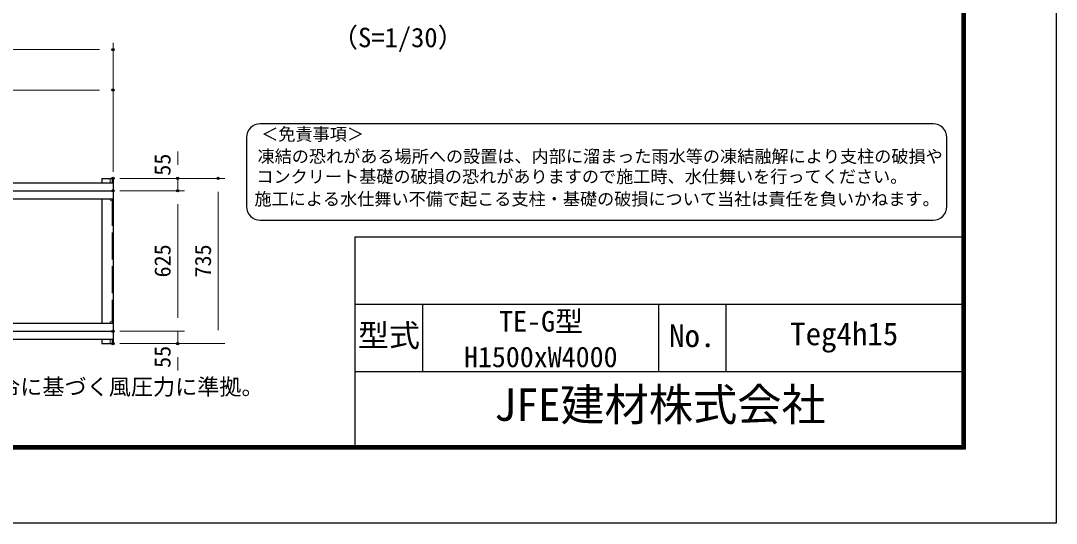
# Model space of a CAD drawing. Units: millimetres, scale not verified. Extents: x -6300 to 6300, y -4455 to 4455.
# Drawn here: x 1693 to 6300, y -4455 to -2219 of the extents above; entities that cross this region are included whole.
import ezdxf
from ezdxf.enums import TextEntityAlignment as Align

# ---------------------------------------------------------------- set-up
doc = ezdxf.new("R2010")
doc.units = ezdxf.units.MM
doc.header["$LTSCALE"] = 20
doc.header["$PDMODE"] = 32
doc.header["$PDSIZE"] = 10
doc.linetypes.add('DASHED', pattern=[7.5, 6, -1.5])
for name, color, linetype, lineweight in [('0-0_D-TTL-TXT', 7, 'Continuous', 25), ('0-1_D-STR1', 1, 'Continuous', 25), ('0-5_D-STR3', 3, 'Continuous', 13), ('0-8_D-STR-DIM', 7, 'Continuous', 13), ('0-C_D-TTL', 7, 'Continuous', 25)]:
    doc.layers.add(name, color=color, linetype=linetype, lineweight=lineweight)
doc.layers.add('0-A_Defpoints', color=8, linetype='Continuous')
doc.styles.add('ＭＳ ゴシック', font='')
doc.styles.get('ＭＳ ゴシック').set_extended_font_data('MS Gothic')

msp = doc.modelspace()

# ---------------------------------------------------------------- linework, layer by layer
at = {"layer": '0-0_D-TTL-TXT', "color": 2}
for p, q in [((5751.88, -2677.63), (2758.69, -2677.63)), ((2697.5, -2738.83), (2697.5, -3044.81)), ((5813.07, -3044.81), (5813.07, -2738.83)), ((2758.69, -3106.01), (5751.88, -3106.01))]:
    msp.add_line(p, q, dxfattribs=at)
for centre, start, end in [((2758.69, -2738.83), 90, 180), ((5751.88, -2738.83), 0, 90), ((2758.69, -3044.81), 180, 270), ((5751.88, -3044.81), 270, 0)]:
    msp.add_arc(centre, 61.2, start, end, dxfattribs=at)
at = {"layer": '0-1_D-STR1'}
for p, q in [((679.22, -2940.09), (2104.22, -2940.09)), ((2054.22, -2920.45), (2054.22, -2940.09)), ((679.22, -2975.45), (2104.22, -2975.45)), ((679.22, -3010.8), (2104.22, -3010.8)), ((2054.22, -3010.8), (2054.22, -3565.09)), ((679.22, -3565.09), (2104.22, -3565.09)), ((679.22, -3600.45), (2104.22, -3600.45)), ((679.22, -3635.8), (2104.22, -3635.8)), ((2054.22, -3635.8), (2054.22, -3655.45)), ((2054.22, -3655.45), (2104.22, -3655.45)), ((2054.22, -3655.45), (2104.22, -3655.45))]:
    msp.add_line(p, q, dxfattribs=at)
at = {"layer": '0-1_D-STR1', "linetype": 'DASHED'}
msp.add_line((2100.22, -3010.8), (2100.22, -3565.09), dxfattribs=at)
at = {"layer": '0-1_D-STR1'}
msp.add_lwpolyline([(2054.22, -2920.45), (2104.22, -2920.45), (2104.22, -3655.45)], dxfattribs=at)
at = {"layer": '0-5_D-STR3'}
for p, q in [((2100.22, -2920.45), (2100.22, -2940.09)), ((2100.22, -2940.09), (2100.22, -2920.45)), ((2091.22, -3015.95), (2091.22, -3010.8)), ((2100.22, -3015.95), (2100.22, -3010.8)), ((2091.22, -3559.95), (2091.22, -3565.09)), ((2100.22, -3559.95), (2100.22, -3565.09)), ((2100.22, -3635.8), (2100.22, -3655.45)), ((2100.22, -3635.8), (2100.22, -3655.45))]:
    msp.add_line(p, q, dxfattribs=at)
for points in [[(2091.22, -2940.09), (2091.22, -2920.45), (2100.22, -2920.45)], [(2091.22, -3635.8), (2091.22, -3655.45), (2100.22, -3655.45)]]:
    msp.add_lwpolyline(points, dxfattribs=at)
for centre in [(2095.72, -3015.95), (2095.72, -3559.95)]:
    msp.add_circle(centre, 4.5, dxfattribs=at)
at = {"layer": '0-8_D-STR-DIM'}
for p, q in [((-5235.78, -2347.46), (2044.22, -2347.46)), ((2104.22, -2890.45), (2104.22, -2317.46)), ((-1235.78, -2527.46), (2044.22, -2527.46)), ((2104.22, -2890.45), (2104.22, -2497.46)), ((2391.57, -2860.45), (2391.57, -2800.45)), ((2134.22, -2920.45), (2421.57, -2920.45)), ((2134.22, -2920.45), (2601.57, -2920.45)), ((2391.57, -2975.45), (2391.57, -2920.45)), ((2134.22, -2975.45), (2421.57, -2975.45)), ((2134.22, -2975.45), (2421.57, -2975.45)), ((2571.57, -3595.45), (2571.57, -2980.45)), ((2391.57, -3540.45), (2391.57, -3035.45)), ((2391.57, -3035.45), (2391.57, -3095.45)), ((2391.57, -3540.45), (2391.57, -3480.45)), ((2134.22, -3600.45), (2421.57, -3600.45)), ((2134.22, -3600.45), (2421.57, -3600.45)), ((2391.57, -3600.45), (2391.57, -3655.45)), ((2134.22, -3655.45), (2601.57, -3655.45)), ((2134.22, -3655.45), (2421.57, -3655.45)), ((2391.57, -3715.45), (2391.57, -3775.45))]:
    msp.add_line(p, q, dxfattribs=at)
at = {"layer": '0-A_Defpoints'}
for p in [(2104.22, -2347.46), (2104.22, -2527.46), (2104.22, -2920.45), (2104.22, -2920.45), (2391.57, -2920.45), (2571.57, -2920.45), (2104.22, -2975.45), (2391.57, -2975.45), (2104.22, -3600.45), (2104.22, -3655.45), (2391.57, -3655.45)]:
    msp.add_point(p, dxfattribs=at)
at = {"layer": '0-C_D-TTL'}
for p, q in [((3180.01, -3179.98), (3180.01, -4109.98)), ((3180.01, -3179.98), (5880.01, -3179.98)), ((3180.01, -3479.98), (5880.01, -3479.98)), ((3480.01, -3479.98), (3480.01, -3779.98)), ((4530.01, -3479.98), (4530.01, -3779.98)), ((4830.01, -3479.98), (4830.01, -3779.98)), ((3180.01, -3779.98), (5880.01, -3779.98))]:
    msp.add_line(p, q, dxfattribs=at)
at = {"layer": '0-C_D-TTL', "color": 2}
msp.add_lwpolyline([(-6299.99, 4455.02), (6300.01, 4455.02), (6300.01, -4454.98), (-6299.99, -4454.98)], close=True, dxfattribs=at)
at = {"layer": '0-C_D-TTL'}
for points in [[(-5894.99, 4125.02), (5895.01, 4125.02), (5895.01, -4124.98), (-5894.99, -4124.98)], [(-5891.24, 4121.27), (5891.26, 4121.27), (5891.26, -4121.23), (-5891.24, -4121.23)], [(-5887.49, 4117.52), (5887.51, 4117.52), (5887.51, -4117.48), (-5887.49, -4117.48)], [(-5883.74, 4113.77), (5883.76, 4113.77), (5883.76, -4113.73), (-5883.74, -4113.73)], [(-5879.99, 4110.02), (5880.01, 4110.02), (5880.01, -4109.98), (-5879.99, -4109.98)]]:
    msp.add_lwpolyline(points, close=True, dxfattribs=at)

# ---------------------------------------------------------------- texts
at = {"layer": '0-0_D-TTL-TXT', "style": 'ＭＳ ゴシック'}
for s, height, p in [('（S=1/30）', 86.66, (3075.84, -2362.7)), ('＜免責事項＞ \u3000\u3000', 55.87, (2763.23, -2768.42)), ('凍結の恐れがある場所への設置は、内部に溜まった雨水等の凍結融解により支柱の破損や', 55.87, (2746.67, -2866.94)), ('コンクリート基礎の破損の恐れがありますので施工時、水仕舞いを行ってください。', 55.87, (2741.64, -2956.81)), ('施工による水仕舞い不備で起こる支柱・基礎の破損について当社は責任を負いかねます。 ', 55.87, (2733.09, -3056.55)), ('TE-G型', 91.35, (3821.47, -3629.38)), ('型式', 101, (3193.57, -3699.78)), ('No.', 101, (4577.68, -3701.38)), ('Teg4h15', 101, (5116.23, -3692.85)), ('H1500xW4000', 91.35, (3664.91, -3787.71)), ('（設計条件）風荷重：昭和57年改正 建築基準法・同施行令に基づく風圧力に準拠。', 72.14, (-915.89, -3905.39)), ('JFE建材株式会社', 144.3, (3799.05, -4042.41))]:
    msp.add_text(s, height=height, dxfattribs=at).set_placement(p, align=Align.BOTTOM_LEFT)
at = {"layer": '0-8_D-STR-DIM', "style": 'ＭＳ ゴシック'}
for s, p in [('55', (2381.45, -2908.37)), ('625', (2381.45, -3360.85)), ('735', (2561.45, -3361.22)), ('55', (2381.45, -3763.45))]:
    msp.add_text(s, height=72.14, rotation=90, dxfattribs=at).set_placement(p, align=Align.BOTTOM_LEFT)

doc.saveas('drawing.dxf')
